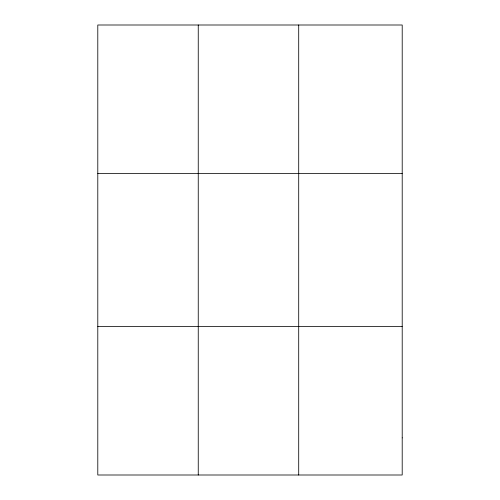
<?xml version="1.0" encoding="UTF-8"?>
<svg xmlns="http://www.w3.org/2000/svg" width="500" height="500" viewBox="0 0 500 500"><rect width="100%" height="100%" fill="white"/><g stroke="black" fill="none" stroke-linecap="round" stroke-linejoin="round"><path stroke-width="0.75" d="M198.25 25L198.25 475M298.706 25L298.706 475M97.794 173.5L402.206 173.5M97.794 326.5L402.206 326.5M402.206 437.875L402.2 475L97.794 475L97.794 25L402.206 25L402.206 437.875"/></g></svg>
